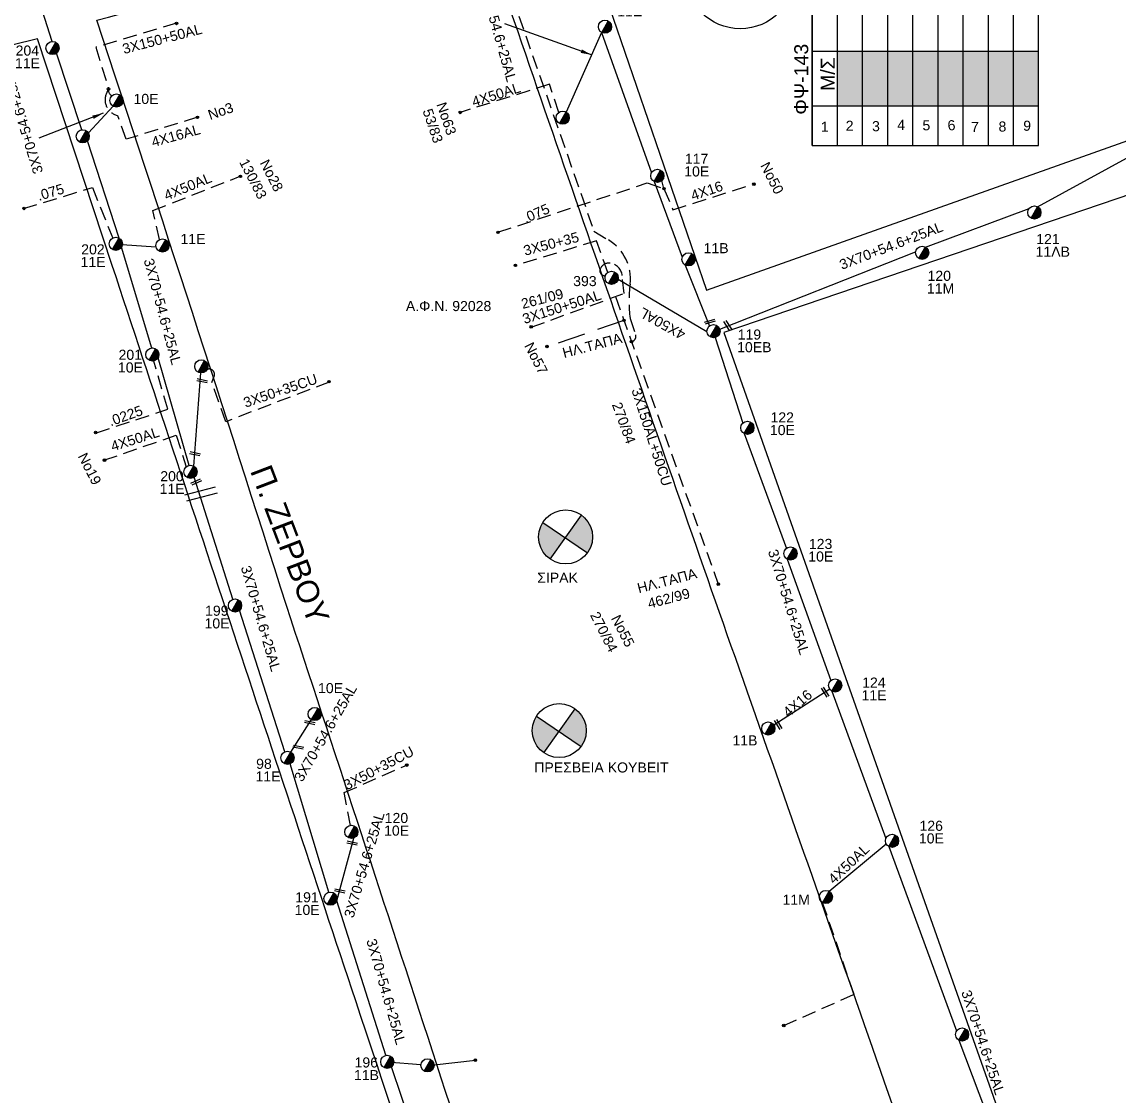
# Model space of a CAD drawing. Header units: millimetres. Extents: x 8791 to 11104, y 1833 to 2902.
# Drawn here: x 10285.9 to 10486.3, y 2111.8 to 2307.9 of the extents above; entities that cross this region are included whole.
import ezdxf
from ezdxf.enums import TextEntityAlignment as Align

# ---------------------------------------------------------------- set-up
doc = ezdxf.new("R2010")
doc.units = ezdxf.units.MM
doc.linetypes.add('DASHED', pattern=[19.05, 12.7, -6.35])
doc.linetypes.add('DASHEDX2', pattern=[38.1, 25.4, -12.7])
for name, color, linetype in [('Ασφαλειοκιβώτια Χ.Τ 9 αναχωρήσεων', 7, 'Continuous'), ('Γέφυρες Εναερίου Δικτύου', 7, 'Continuous'), ('Γυμνά εναέρια ΧΤ (3Φ)   3x50+35CU', 7, 'Continuous'), ('Γυμνά εναέρια ΧΤ (3Φ)   4x16AL', 7, 'Continuous'), ('Γυμνά εναέρια ΧΤ (3Φ)   4x50AL', 7, 'Continuous'), ('Εναέρια παροχή ΧΤ 4x16', 7, 'SYN_LINE'), ('Επιγραφές - Σχήματα', 7, 'Continuous'), ('Καλώδια ΧΤ   3x150+50AL', 7, 'DASHED'), ('Καλώδια ΧΤ   3x150AL+50CU', 7, 'DASHED'), ('Μηχανική τομή', 7, 'Continuous'), ('Στύλος ΦΜ', 7, 'Continuous'), ('Στύλος ΦΜ @ 1', 7, 'Continuous'), ('Συνδέσεις', 7, 'Continuous'), ('Συνεστραμμένα ΧΤ   3x70+54.6+25AL', 7, 'SYN_LINE'), ('Τομή', 7, 'Continuous'), ('Υπόβαθρο ΔΕΗ', 7, 'Continuous'), ('Υπόγεια Καλώδια Δικτύου ΧΤ   .075', 7, 'DASHED'), ('Υπόγεια καλώδια Παροχών ΧΤ   .0225', 7, 'DASHED')]:
    doc.layers.add(name, color=color, linetype=linetype)
doc.styles.add('ar', font='ARIAL.TTF')
doc.styles.get("Standard").update_dxf_attribs({"font": 'ARIAL.TTF'})
doc.linetypes.add('SYN_LINE', pattern='A,0.5,-0.0001,["/\\/\\/\\/",Standard,S=0.1,R=0,X=0,Y=-0.05],-0.25', length=0.7501)
doc.dimstyles.new('ISO-25', dxfattribs={"dimtxt": 2.5, "dimasz": 2.5, "dimexe": 1.25, "dimexo": 0.625, "dimtad": 1, "dimtxsty": 'Standard', "dimcen": 2.5, "dimadec": 0, "dimazin": 0, "dimtfac": 1, "dimtmove": 0, "dimatfit": 3, "dimfxl": 1, "dimarcsym": 0})

# ---------------------------------------------------------------- blocks, each defined once
blk = doc.blocks.new('ΥΠΑΡΧΩΝ ΤΣΙΜΕΝΤΕΝΙΟΣ ΣΤΥΛΟΣ')
at = {"layer": 'Στύλος ΦΜ'}
blk.add_hatch(color=256, dxfattribs=at).paths.add_polyline_path([(-1.29, -2.28, 0.574793), (2.62, 0, 0.268822), (1.3, 2.27)])
blk.add_line((-1.29, -2.28), (1.3, 2.27), dxfattribs=at)
blk.add_circle((0, 0), 2.62, dxfattribs=at)
at = {"layer": 'Στύλος ΦΜ', "flags": 4}
for tag, p in [('ΑΡΙΘΜΟΣ', (-4.68, 8.05)), ('ΤΥΠΟΣ', (-4.91, 3.03))]:
    blk.add_attdef(tag, p, '', height=4, dxfattribs=at)
blk = doc.blocks.new('ΤΟΜΗ')
at = {"layer": 'Τομή', "ltscale": 40}
for p, q in [((-5.68, 0), (5.68, 0)), ((5.68, -2.33), (-5.68, -2.33))]:
    blk.add_line(p, q, dxfattribs=at)
blk = doc.blocks.new('ΑΣΦΑΛΕΙΟΚΙΒΩΤΙΟ ΥΠΟΣΤΑΘΜΟΥ 9 ΑΝΑΧΩΡΗΣΕΩΝ')
at = {"layer": 'Ασφαλειοκιβώτια Χ.Τ 9 αναχωρήσεων', "ltscale": 40}
for p, q in [((-23.8, 40.36), (24.02, 40.36)), ((-9.72, 40.36), (-9.72, -40.64)), ((9.94, 40.36), (9.94, -40.64)), ((-23.8, 31.36), (24.02, 31.36)), ((-23.8, 22.36), (24.02, 22.36)), ((-23.8, 13.36), (24.02, 13.36)), ((-23.8, 4.36), (24.02, 4.36)), ((-23.8, -4.64), (24.02, -4.64)), ((-23.8, -13.64), (24.02, -13.64)), ((-23.8, -22.64), (24.02, -22.64)), ((-23.8, -31.64), (24.02, -31.64))]:
    blk.add_line(p, q, dxfattribs=at)
at = {"layer": 'Ασφαλειοκιβώτια Χ.Τ 9 αναχωρήσεων'}
blk.add_lwpolyline([(-23.8, -40.64), (24.02, -40.64), (24.02, 40.36), (-23.8, 40.36)], close=True, dxfattribs=at)
for s, rotation, p in [('1', 270, (-18.96, 37.31)), ('2', 270, (-18.6, 28.38)), ('3', 270, (-18.74, 18.97)), ('4', 270, (-18.26, 9.95)), ('5', 270, (-18.42, 0.93)), ('6', 274.9707, (-18.52, -8.21)), ('7', 270, (-19, -16.47)), ('8', 270, (-18.86, -26.29)), ('9', 266.863, (-18.5, -35))]:
    blk.add_text(s, height=3.6, rotation=rotation, dxfattribs=at).set_placement(p)
at = {"layer": 'Ασφαλειοκιβώτια Χ.Τ 9 αναχωρήσεων', "ltscale": 40}
for tag, height, p in [('ΟΝΟΜΑ', 5, (-0.16, 44.31)), ('ΚΕΙΜΕΝΟ 1', 2, (17.06, 35.59)), ('ΚΕΙΜΕΝΟ 2', 2, (17.06, 26.88)), ('ΚΕΙΜΕΝΟ 3', 2, (17.06, 17.69)), ('ΚΕΙΜΕΝΟ 4', 2, (17.06, 8.71)), ('ΚΕΙΜΕΝΟ 5', 2, (17.06, -0.13)), ('ΚΕΙΜΕΝΟ 6', 2, (17.06, -9.05)), ('ΚΕΙΜΕΝΟ 7', 2, (17.06, -18.13)), ('ΚΕΙΜΕΝΟ 8', 2, (17.06, -26.85)), ('ΚΕΙΜΕΝΟ 9', 2, (17.06, -35.99)), ('ΣΧ', 2, (-0.1, -42.64))]:
    blk.add_attdef(tag, text='', height=height, dxfattribs=at).set_placement(p, align=Align.MIDDLE_CENTER)
blk = doc.blocks.new('_ΣΥΝΔΕΣΗ')
at = {"layer": 'Συνδέσεις', "linetype": 'SYN_LINE', "ltscale": 40}
blk.add_hatch(color=256, dxfattribs=at).paths.add_polyline_path([(0.5, -0.01, 1), (-0.5, -0.01, 1)])
at = {"layer": 'Συνδέσεις'}
blk.add_circle((0, -0.01), 0.5, dxfattribs=at)
blk = doc.blocks.new('ΜΗΧΑΝΙΚΗ ΤΟΜΗ')
at = {"layer": 'Μηχανική τομή', "ltscale": 40}
for p, q in [((-1.89, 0.78), (1.89, 0.78)), ((1.89, 0), (-1.89, 0))]:
    blk.add_line(p, q, dxfattribs=at)

msp = doc.modelspace()

# ---------------------------------------------------------------- hatches: boundary and pattern name
at = {"layer": 'Ασφαλειοκιβώτια Χ.Τ 9 αναχωρήσεων', "ltscale": 20}
for color, points in [(1, [(10434.84, 2302.59), (10434.84, 2292.56), (10439.44, 2292.56), (10439.44, 2302.59)]), (151, [(10439.44, 2302.59), (10439.44, 2292.56), (10444.03, 2292.56), (10444.03, 2302.59)]), (6, [(10444.03, 2302.59), (10444.03, 2292.56), (10448.63, 2292.56), (10448.63, 2302.59)]), (27, [(10448.63, 2302.59), (10448.63, 2292.56), (10453.22, 2292.56), (10453.22, 2302.59)]), (85, [(10453.22, 2302.59), (10453.22, 2292.56), (10457.81, 2292.56), (10457.81, 2302.59)]), (173, [(10457.81, 2302.59), (10457.81, 2292.56), (10462.41, 2292.56), (10462.41, 2302.59)]), (5, [(10462.41, 2302.59), (10462.41, 2292.56), (10467, 2292.56), (10467, 2302.59)])]:
    msp.add_hatch(color=color, dxfattribs=at).paths.add_polyline_path(points)
at = {"layer": 'Επιγραφές - Σχήματα', "ltscale": 20}
h = msp.add_hatch(color=62, dxfattribs=at)
h.dxf.hatch_style = 1
h.paths.add_polyline_path([(10471.6, 2292.56), (10471.6, 2302.59), (10467, 2302.59), (10467, 2292.56)])
at = {"layer": 'Επιγραφές - Σχήματα'}
h = msp.add_hatch(color=1, dxfattribs=at)
h.paths.add_polyline_path([(10388.1, 2217.85), (10385.14, 2213.7), (10389.18, 2210.97, 0.158648), (10390.12, 2213.87, 0.239646)])
h.paths.add_polyline_path([(10385.14, 2213.7), (10381.02, 2216.48, 0.140748), (10380.27, 2213.87, 0.245453), (10382.38, 2209.82)])
h = msp.add_hatch(color=1, dxfattribs=at)
h.paths.add_polyline_path([(10386.93, 2182.49), (10383.97, 2178.34), (10388.01, 2175.61, 0.158648), (10388.96, 2178.51, 0.239646)])
h.paths.add_polyline_path([(10383.97, 2178.34), (10379.85, 2181.13, 0.140748), (10379.1, 2178.51, 0.245453), (10381.21, 2174.47)])

# ---------------------------------------------------------------- linework, layer by layer
at = {"layer": 'Γέφυρες Εναερίου Δικτύου', "color": 173, "linetype": 'DASHEDX2', "ltscale": 0.2}
msp.add_lwpolyline([(10395.85, 2253.37), (10381.79, 2248.59)], dxfattribs=at)
at = {"layer": 'Γέφυρες Εναερίου Δικτύου', "color": 151, "linetype": 'DASHED', "ltscale": 0.2}
msp.add_lwpolyline([(10425.03, 2124.66), (10437.89, 2130.35), (10432.14, 2147.09)], dxfattribs=at)
at = {"layer": 'Γυμνά εναέρια ΧΤ (3Φ)   3x50+35CU', "color": 173, "linetype": 'DASHED', "ltscale": 0.2}
msp.add_lwpolyline([(10392.92, 2262.17), (10390.84, 2267.92), (10376.03, 2263.42)], dxfattribs=at)
at = {"layer": 'Γυμνά εναέρια ΧΤ (3Φ)   3x50+35CU', "color": 1, "linetype": 'DASHED', "ltscale": 0.2}
msp.add_lwpolyline([(10342.02, 2242.15), (10323.15, 2234.91), (10320.59, 2242.04), (10321.02, 2243.22, 0.653418), (10319.71, 2244.46, 1.530414)], format="xyb", dxfattribs=at)
at = {"layer": 'Γυμνά εναέρια ΧΤ (3Φ)   3x50+35CU', "color": 5, "linetype": 'DASHED', "ltscale": 0.2}
msp.add_lwpolyline([(10345.92, 2161.2), (10344.72, 2167.19), (10356.2, 2172.22)], dxfattribs=at)
at = {"layer": 'Γυμνά εναέρια ΧΤ (3Φ)   4x16AL', "color": 1, "linetype": 'DASHED', "ltscale": 0.2}
msp.add_lwpolyline([(10317.97, 2290.49), (10304.92, 2286.48), (10303.44, 2290.79)], dxfattribs=at)
at = {"layer": 'Γυμνά εναέρια ΧΤ (3Φ)   4x50AL', "color": 151, "linetype": 'DASHED', "ltscale": 0.2}
msp.add_lwpolyline([(10383.93, 2291.37), (10382.27, 2296.53), (10365.95, 2291.39)], dxfattribs=at)
at = {"layer": 'Γυμνά εναέρια ΧΤ (3Φ)   4x50AL', "color": 1, "linetype": 'DASHED', "ltscale": 0.2}
for points in [[(10311.04, 2268.16), (10309.83, 2273.46), (10325.78, 2279.74)], [(10300.86, 2227.87), (10314.08, 2232.45), (10315.87, 2226.65)]]:
    msp.add_lwpolyline(points, dxfattribs=at)
at = {"layer": 'Γυμνά εναέρια ΧΤ (3Φ)   4x50AL', "color": 151, "linetype": 'SYN_LINE', "ltscale": 15}
msp.add_lwpolyline([(10394.77, 2260.91), (10411.02, 2251.38)], dxfattribs=at)
at = {"layer": 'Γυμνά εναέρια ΧΤ (3Φ)   4x50AL', "color": 151, "ltscale": 20}
msp.add_lwpolyline([(10433.33, 2149.18), (10443.75, 2157.81)], dxfattribs=at)
at = {"layer": 'Εναέρια παροχή ΧΤ 4x16', "color": 151, "linetype": 'DASHED', "ltscale": 0.2}
msp.add_lwpolyline([(10403.16, 2277.47), (10404.8, 2273.59), (10419.57, 2278.3)], dxfattribs=at)
at = {"layer": 'Εναέρια παροχή ΧΤ 4x16', "color": 151, "ltscale": 20}
msp.add_lwpolyline([(10423.22, 2179.56), (10433.43, 2186.11)], dxfattribs=at)
at = {"layer": 'Επιγραφές - Σχήματα', "color": 1}
for points in [[(10381.02, 2216.48), (10389.18, 2210.97)], [(10382.38, 2209.82), (10388.1, 2217.85)], [(10381.21, 2174.47), (10386.93, 2182.49)], [(10379.85, 2181.13), (10388.01, 2175.61)]]:
    msp.add_lwpolyline(points, dxfattribs=at)
at = {"layer": 'Επιγραφές - Σχήματα', "color": 202}
msp.add_circle((10417.1, 2316.71), 10.04, dxfattribs=at)
at = {"layer": 'Επιγραφές - Σχήματα', "color": 1}
for centre in [(10385.19, 2213.87), (10384.03, 2178.51)]:
    msp.add_circle(centre, 4.93, dxfattribs=at)
at = {"layer": 'Καλώδια ΧΤ   3x150+50AL', "color": 1, "ltscale": 0.2}
msp.add_lwpolyline([(10314.13, 2307.66), (10299.38, 2303.29), (10301.72, 2295.75), (10301.26, 2294.73, 0.457452), (10303.44, 2290.79, 0.111708)], format="xyb", dxfattribs=at)
at = {"layer": 'Καλώδια ΧΤ   3x150+50AL', "color": 173, "ltscale": 0.2}
msp.add_lwpolyline([(10378.93, 2252.18), (10395.88, 2258.33), (10395.53, 2261.58, 0.347116), (10393.31, 2263.86, 0.326212), (10391.54, 2262.89, 0.574903), (10392.46, 2261.56, 4.887089)], format="xyb", dxfattribs=at)
at = {"layer": 'Καλώδια ΧΤ   3x150+50AL', "color": 1, "ltscale": 0.2}
msp.add_arc((10302.84, 2295.47), 1.15, 166.2453, 244.2733, dxfattribs=at)
at = {"layer": 'Καλώδια ΧΤ   3x150AL+50CU', "color": 173, "ltscale": 0.2}
msp.add_lwpolyline([(10407.38, 2347.09, -0.729691), (10396.25, 2342.1), (10367.86, 2334.16), (10390.38, 2269.69), (10393.03, 2268.09, -0.294187), (10396.97, 2260.05, 0.058718), (10396.97, 2253.76), (10398, 2250.79)], format="xyb", dxfattribs=at)
msp.add_lwpolyline([(10394.28, 2257.75), (10413.08, 2205.24)], dxfattribs=at)
msp.add_arc((10397.02, 2250.52), 1.02, 281.6999, 15.4728, dxfattribs=at)
at = {"layer": 'Συνεστραμμένα ΧΤ   3x70+54.6+25AL', "color": 1, "ltscale": 15}
for points in [[(10291.43, 2304.34), (10287.83, 2315.66)], [(10296.81, 2288.22), (10292.21, 2302.18)]]:
    msp.add_lwpolyline(points, dxfattribs=at)
at = {"layer": 'Συνεστραμμένα ΧΤ   3x70+54.6+25AL', "color": 151, "ltscale": 20}
for points in [[(10391.78, 2305.98), (10385.27, 2291.46)], [(10391.78, 2305.98), (10400.87, 2280.33)], [(10412.51, 2250.26), (10417.54, 2234.65)], [(10417.81, 2232.76), (10425.53, 2211.77)], [(10425.69, 2209.79), (10433.65, 2187.67)], [(10433.84, 2185.71), (10443.69, 2158.8)], [(10444.22, 2157.33), (10456.62, 2123.7)], [(10457.02, 2121.97), (10464.32, 2102.65)]]:
    msp.add_lwpolyline(points, dxfattribs=at)
at = {"layer": 'Συνεστραμμένα ΧΤ   3x70+54.6+25AL', "color": 1, "ltscale": 8}
for points in [[(10298.03, 2287.66), (10302.57, 2292.52)], [(10304.23, 2267.24), (10310.38, 2266.85)]]:
    msp.add_lwpolyline(points, dxfattribs=at)
at = {"layer": 'Συνεστραμμένα ΧΤ   3x70+54.6+25AL', "color": 1, "ltscale": 20}
for points in [[(10303.63, 2268.42), (10297.88, 2286.21)], [(10309.61, 2248.36), (10304.08, 2266.8)], [(10316.41, 2226.93), (10310.77, 2246.58)], [(10317.28, 2226.81), (10318.58, 2243.82)]]:
    msp.add_lwpolyline(points, dxfattribs=at)
at = {"layer": 'Συνεστραμμένα ΧΤ   3x70+54.6+25AL', "color": 30, "ltscale": 20}
for points in [[(10471.41, 2274.16), (10493.56, 2286.23)], [(10450.92, 2266.81), (10469.88, 2273.87)], [(10413.37, 2251.78), (10449.13, 2265.9)]]:
    msp.add_lwpolyline(points, dxfattribs=at)
at = {"layer": 'Συνεστραμμένα ΧΤ   3x70+54.6+25AL', "color": 151, "ltscale": 15}
for points in [[(10401.36, 2278.76), (10406.49, 2264.94)], [(10407.03, 2263.51), (10411.49, 2252.38)]]:
    msp.add_lwpolyline(points, dxfattribs=at)
at = {"layer": 'Συνεστραμμένα ΧΤ   3x70+54.6+25AL', "color": 5, "ltscale": 20}
for points in [[(10324.43, 2202.49), (10317.34, 2224.76)], [(10333.92, 2174.65), (10325.66, 2200.5)], [(10341.93, 2148.98), (10334.91, 2172.46)], [(10352.39, 2119.22), (10343.39, 2147.41)], [(10360.96, 2094.69), (10353.39, 2117.11)]]:
    msp.add_lwpolyline(points, dxfattribs=at)
at = {"layer": 'Συνεστραμμένα ΧΤ   3x70+54.6+25AL', "color": 5, "ltscale": 10}
msp.add_lwpolyline([(10334.99, 2174.59), (10339.38, 2181.53)], dxfattribs=at)
at = {"layer": 'Συνεστραμμένα ΧΤ   3x70+54.6+25AL', "color": 5, "ltscale": 15}
msp.add_lwpolyline([(10343.39, 2147.41), (10346.53, 2158.9)], dxfattribs=at)
at = {"layer": 'Συνεστραμμένα ΧΤ   3x70+54.6+25AL', "color": 5, "ltscale": 8}
for points in [[(10361.16, 2117.47), (10368.71, 2118.33)], [(10352.62, 2118.04), (10358.77, 2117.54)]]:
    msp.add_lwpolyline(points, dxfattribs=at)
at = {"layer": 'Υπόβαθρο ΔΕΗ'}
msp.add_lwpolyline([(10410.95, 2258.91), (10539.99, 2304.78, 0.551971), (10541.31, 2309.58), (10464.58, 2351.17), (10388.11, 2331.93, 0.356539), (10387.51, 2327.25)], format="xyb", close=True, dxfattribs=at)
for points in [[(10299.55, 2308.2, -0.007855), (10369.42, 2326.53, 0.001337), (10414.66, 2196.08, -0.000619), (10461.75, 2062.02, 0.014697), (10390.46, 2040.42, -0.036198), (10385.66, 2043.47, 0.001831), (10334.19, 2201.38, 0.002955), (10299.55, 2308.2, -0.869553)], [(10288.72, 2304.81), (10244.51, 2293.9, -0.233538), (10221.57, 2250.32), (10249.09, 2167.29, -0.001469), (10300.53, 2012.52, 0.024015), (10376.55, 2036.66, 0.00669), (10346.85, 2129.18, -0.000418), (10302.39, 2263.44, 0.059812)], [(10517.07, 2180.65, -0.347714), (10503.87, 2207.08, -0.289098), (10519.31, 2232.17, -0.138948), (10544.31, 2233.05), (10547.86, 2236.43), (10582.08, 2217.68, -0.113892), (10644.92, 2244.77, 0.014977), (10644.34, 2254.35), (10558.45, 2300.17), (10491.81, 2277.61), (10414.11, 2251.21)], [(10414.11, 2251.21), (10465.53, 2105.37), (10474.15, 2081.04), (10495.8, 2073.19), (10586.15, 2102.85), (10634.16, 2117.67, -0.388703), (10661.4, 2158.84), (10650.84, 2234.54, 0.107065), (10591.91, 2212.83, -0.239789), (10617.39, 2176.57, -0.309908), (10597.54, 2145.94, -0.164304), (10570.07, 2145.37, 0.250186)]]:
    msp.add_lwpolyline(points, format="xyb", dxfattribs=at)
msp.add_lwpolyline([(10302.39, 2263.44), (10288.72, 2304.81)], dxfattribs=at)
at = {"layer": 'Υπόγεια Καλώδια Δικτύου ΧΤ   .075', "color": 151, "ltscale": 0.2}
msp.add_lwpolyline([(10372.83, 2269.5), (10400.12, 2278.5), (10403.16, 2277.47), (10402.77, 2278.93)], dxfattribs=at)
at = {"layer": 'Υπόγεια Καλώδια Δικτύου ΧΤ   .075', "color": 1, "ltscale": 0.2}
msp.add_lwpolyline([(10286.2, 2273.82), (10298.76, 2277.68), (10302.48, 2268.45)], dxfattribs=at)
at = {"layer": 'Υπόγεια καλώδια Παροχών ΧΤ   .0225', "color": 1, "ltscale": 0.2}
msp.add_lwpolyline([(10299.49, 2232.88), (10312.54, 2237.2), (10309.98, 2245.99)], dxfattribs=at)

# ---------------------------------------------------------------- block references
at = {"layer": 'Ασφαλειοκιβώτια Χ.Τ 9 αναχωρήσεων', "xscale": 0.5104822389464277, "yscale": 0.5104822389464277, "zscale": 0.5104822389464277, "rotation": 90}
msp.add_blockref('ΑΣΦΑΛΕΙΟΚΙΒΩΤΙΟ ΥΠΟΣΤΑΘΜΟΥ 9 ΑΝΑΧΩΡΗΣΕΩΝ', (10450.85, 2297.52), dxfattribs=at).add_auto_attribs({'ΟΝΟΜΑ': 'ΦΨ-143'})
at = {"layer": 'Μηχανική τομή'}
for p, xscale, yscale, zscale, rotation in [((10411.62, 2253), 0.5104822389459891, 0.5104822389459891, 0.5104822389459891, 17.06631977406026), ((10414.63, 2252.39), 0.5104822389458565, 0.5104822389458565, 0.5104822389458565, 302.0004148180495), ((10318.78, 2242.19), 0.510482238945989, 0.510482238945989, 0.510482238945989, 348.1083737771013), ((10317.46, 2228.86), 0.510482238945989, 0.510482238945989, 0.510482238945989, 348.1083737771013), ((10317.8, 2223.72), 0.5104822389459809, 0.5104822389459809, 0.5104822389459809, 23.94211243953546), ((10432.44, 2185.42), 0.5104822389458565, 0.5104822389458565, 0.5104822389458565, 302.0004148180495), ((10338.43, 2179.77), 0.510482238945989, 0.510482238945989, 0.510482238945989, 348.1083737771013), ((10423.87, 2179.51), 0.5104822389458565, 0.5104822389458565, 0.5104822389458565, 302.0004148180495), ((10336.33, 2175.29), 0.510482238945989, 0.510482238945989, 0.510482238945989, 348.1083737771013), ((10346.17, 2157.77), 0.510482238945989, 0.510482238945989, 0.510482238945989, 348.1083737771013), ((10343.9, 2149.04), 0.510482238945989, 0.510482238945989, 0.510482238945989, 348.1083737771013)]:
    msp.add_blockref('ΜΗΧΑΝΙΚΗ ΤΟΜΗ', p, dxfattribs=dict(at, xscale=xscale, yscale=yscale, zscale=zscale, rotation=rotation))
at = {"layer": 'Στύλος ΦΜ @ 1', "ltscale": 40}
ref = msp.add_blockref('ΥΠΑΡΧΩΝ ΤΣΙΜΕΝΤΕΝΙΟΣ ΣΤΥΛΟΣ', (10392.38, 2307.03), dxfattribs=dict(at, xscale=0.4594340150515993, yscale=0.4594340150515993, zscale=0.4594340150515993))
ref.add_attrib('ΤΥΠΟΣ', '11E', (10394.61, 2308.94), dxfattribs={"layer": 'Στύλος ΦΜ', "height": 1.838, "flags": 4})
ref = msp.add_blockref('ΥΠΑΡΧΩΝ ΤΣΙΜΕΝΤΕΝΙΟΣ ΣΤΥΛΟΣ', (10291.49, 2303.14), dxfattribs=dict(at, xscale=0.4594340150515993, yscale=0.4594340150515993, zscale=0.4594340150515993))
ref.add_attrib('ΤΥΠΟΣ', '11E', (10284.63, 2299.45), dxfattribs={"layer": 'Στύλος ΦΜ', "height": 1.838, "flags": 4})
ref.add_attrib('ΑΡΙΘΜΟΣ', '204', (10284.74, 2301.76), dxfattribs={"layer": 'Στύλος ΦΜ', "height": 1.838, "flags": 4})
ref = msp.add_blockref('ΥΠΑΡΧΩΝ ΤΣΙΜΕΝΤΕΝΙΟΣ ΣΤΥΛΟΣ', (10303.16, 2293.56), dxfattribs=dict(at, xscale=0.4594340150515993, yscale=0.4594340150515993, zscale=0.4594340150515993))
ref.add_attrib('ΤΥΠΟΣ', '10E', (10306.27, 2292.93), dxfattribs={"layer": 'Στύλος ΦΜ', "height": 1.838, "flags": 4})
at = {"layer": 'Στύλος ΦΜ @ 1', "ltscale": 40, "xscale": 0.4594340150515993, "yscale": 0.4594340150515993, "zscale": 0.4594340150515993}
for p in [(10384.67, 2290.42), (10297, 2287.03), (10318.65, 2245.02), (10457.61, 2123.01), (10359.96, 2117.39)]:
    msp.add_blockref('ΥΠΑΡΧΩΝ ΤΣΙΜΕΝΤΕΝΙΟΣ ΣΤΥΛΟΣ', p, dxfattribs=at)
at = {"layer": 'Στύλος ΦΜ @ 1', "ltscale": 40}
ref = msp.add_blockref('ΥΠΑΡΧΩΝ ΤΣΙΜΕΝΤΕΝΙΟΣ ΣΤΥΛΟΣ', (10401.95, 2279.81), dxfattribs=dict(at, xscale=0.4594340150515993, yscale=0.4594340150515993, zscale=0.4594340150515993))
ref.add_attrib('ΤΥΠΟΣ', '10E', (10406.86, 2279.69), dxfattribs={"layer": 'Στύλος ΦΜ', "height": 1.838, "flags": 4})
ref.add_attrib('ΑΡΙΘΜΟΣ', '117', (10406.97, 2282), dxfattribs={"layer": 'Στύλος ΦΜ', "height": 1.838, "flags": 4})
ref = msp.add_blockref('ΥΠΑΡΧΩΝ ΤΣΙΜΕΝΤΕΝΙΟΣ ΣΤΥΛΟΣ', (10470.81, 2273.11), dxfattribs=dict(at, xscale=0.4594340150515993, yscale=0.4594340150515993, zscale=0.4594340150515993))
ref.add_attrib('ΤΥΠΟΣ', '11ΛB', (10471.04, 2265.03), dxfattribs={"layer": 'Στύλος ΦΜ', "height": 1.838, "flags": 4})
ref.add_attrib('ΑΡΙΘΜΟΣ', '121', (10471.15, 2267.34), dxfattribs={"layer": 'Στύλος ΦΜ', "height": 1.838, "flags": 4})
ref = msp.add_blockref('ΥΠΑΡΧΩΝ ΤΣΙΜΕΝΤΕΝΙΟΣ ΣΤΥΛΟΣ', (10303.03, 2267.38), dxfattribs=dict(at, xscale=0.4594340150515993, yscale=0.4594340150515993, zscale=0.4594340150515993))
ref.add_attrib('ΤΥΠΟΣ', '11E', (10296.61, 2263.15), dxfattribs={"layer": 'Στύλος ΦΜ', "height": 1.838, "flags": 4})
ref.add_attrib('ΑΡΙΘΜΟΣ', '202', (10296.72, 2265.46), dxfattribs={"layer": 'Στύλος ΦΜ', "height": 1.838, "flags": 4})
ref = msp.add_blockref('ΥΠΑΡΧΩΝ ΤΣΙΜΕΝΤΕΝΙΟΣ ΣΤΥΛΟΣ', (10311.56, 2267.08), dxfattribs=dict(at, xscale=0.4594340150515993, yscale=0.4594340150515993, zscale=0.4594340150515993))
ref.add_attrib('ΤΥΠΟΣ', '11E', (10314.85, 2267.36), dxfattribs={"layer": 'Στύλος ΦΜ', "height": 1.838, "flags": 4})
ref = msp.add_blockref('ΥΠΑΡΧΩΝ ΤΣΙΜΕΝΤΕΝΙΟΣ ΣΤΥΛΟΣ', (10407.63, 2264.55), dxfattribs=dict(at, xscale=0.4594340150515993, yscale=0.4594340150515993, zscale=0.4594340150515993))
ref.add_attrib('ΤΥΠΟΣ', '11B', (10410.4, 2265.68), dxfattribs={"layer": 'Στύλος ΦΜ', "height": 1.838, "flags": 4})
ref = msp.add_blockref('ΥΠΑΡΧΩΝ ΤΣΙΜΕΝΤΕΝΙΟΣ ΣΤΥΛΟΣ', (10450.32, 2265.76), dxfattribs=dict(at, xscale=0.4594340150515993, yscale=0.4594340150515993, zscale=0.4594340150515993))
ref.add_attrib('ΤΥΠΟΣ', '11M', (10451.19, 2258.32), dxfattribs={"layer": 'Στύλος ΦΜ', "height": 1.838, "flags": 4})
ref.add_attrib('ΑΡΙΘΜΟΣ', '120', (10451.3, 2260.63), dxfattribs={"layer": 'Στύλος ΦΜ', "height": 1.838, "flags": 4})
ref = msp.add_blockref('ΥΠΑΡΧΩΝ ΤΣΙΜΕΝΤΕΝΙΟΣ ΣΤΥΛΟΣ', (10393.6, 2261.17), dxfattribs=dict(at, xscale=0.4594340150515993, yscale=0.4594340150515993, zscale=0.4594340150515993))
ref.add_attrib('ΤΥΠΟΣ', '393', (10386.58, 2259.67), dxfattribs={"layer": 'Στύλος ΦΜ', "height": 1.838, "flags": 4})
ref = msp.add_blockref('ΥΠΑΡΧΩΝ ΤΣΙΜΕΝΤΕΝΙΟΣ ΣΤΥΛΟΣ', (10412.22, 2251.43), dxfattribs=dict(at, xscale=0.4594340150515993, yscale=0.4594340150515993, zscale=0.4594340150515993))
ref.add_attrib('ΤΥΠΟΣ', '10EB', (10416.52, 2247.6), dxfattribs={"layer": 'Στύλος ΦΜ', "height": 1.838, "flags": 4})
ref.add_attrib('ΑΡΙΘΜΟΣ', '119', (10416.63, 2249.91), dxfattribs={"layer": 'Στύλος ΦΜ', "height": 1.838, "flags": 4})
ref = msp.add_blockref('ΥΠΑΡΧΩΝ ΤΣΙΜΕΝΤΕΝΙΟΣ ΣΤΥΛΟΣ', (10309.72, 2247.17), dxfattribs=dict(at, xscale=0.4594340150515993, yscale=0.4594340150515993, zscale=0.4594340150515993))
ref.add_attrib('ΤΥΠΟΣ', '10E', (10303.43, 2243.9), dxfattribs={"layer": 'Στύλος ΦΜ', "height": 1.838, "flags": 4})
ref.add_attrib('ΑΡΙΘΜΟΣ', '201', (10303.54, 2246.21), dxfattribs={"layer": 'Στύλος ΦΜ', "height": 1.838, "flags": 4})
ref = msp.add_blockref('ΥΠΑΡΧΩΝ ΤΣΙΜΕΝΤΕΝΙΟΣ ΣΤΥΛΟΣ', (10418.4, 2233.8), dxfattribs=dict(at, xscale=0.4594340150515993, yscale=0.4594340150515993, zscale=0.4594340150515993))
ref.add_attrib('ΤΥΠΟΣ', '10E', (10422.51, 2232.47), dxfattribs={"layer": 'Στύλος ΦΜ', "height": 1.838, "flags": 4})
ref.add_attrib('ΑΡΙΘΜΟΣ', '122', (10422.62, 2234.78), dxfattribs={"layer": 'Στύλος ΦΜ', "height": 1.838, "flags": 4})
ref = msp.add_blockref('ΥΠΑΡΧΩΝ ΤΣΙΜΕΝΤΕΝΙΟΣ ΣΤΥΛΟΣ', (10316.68, 2225.76), dxfattribs=dict(at, xscale=0.4594340150515993, yscale=0.4594340150515993, zscale=0.4594340150515993))
ref.add_attrib('ΤΥΠΟΣ', '11E', (10311.05, 2221.73), dxfattribs={"layer": 'Στύλος ΦΜ', "height": 1.838, "flags": 4})
ref.add_attrib('ΑΡΙΘΜΟΣ', '200', (10311.16, 2224.04), dxfattribs={"layer": 'Στύλος ΦΜ', "height": 1.838, "flags": 4})
ref = msp.add_blockref('ΥΠΑΡΧΩΝ ΤΣΙΜΕΝΤΕΝΙΟΣ ΣΤΥΛΟΣ', (10426.28, 2210.84), dxfattribs=dict(at, xscale=0.4594340150515993, yscale=0.4594340150515993, zscale=0.4594340150515993))
ref.add_attrib('ΤΥΠΟΣ', '10E', (10429.52, 2209.38), dxfattribs={"layer": 'Στύλος ΦΜ', "height": 1.838, "flags": 4})
ref.add_attrib('ΑΡΙΘΜΟΣ', '123', (10429.63, 2211.68), dxfattribs={"layer": 'Στύλος ΦΜ', "height": 1.838, "flags": 4})
ref = msp.add_blockref('ΥΠΑΡΧΩΝ ΤΣΙΜΕΝΤΕΝΙΟΣ ΣΤΥΛΟΣ', (10324.82, 2201.36), dxfattribs=dict(at, xscale=0.4594340150515993, yscale=0.4594340150515993, zscale=0.4594340150515993))
ref.add_attrib('ΤΥΠΟΣ', '10E', (10319.24, 2197.17), dxfattribs={"layer": 'Στύλος ΦΜ', "height": 1.838, "flags": 4})
ref.add_attrib('ΑΡΙΘΜΟΣ', '199', (10319.34, 2199.48), dxfattribs={"layer": 'Στύλος ΦΜ', "height": 1.838, "flags": 4})
ref = msp.add_blockref('ΥΠΑΡΧΩΝ ΤΣΙΜΕΝΤΕΝΙΟΣ ΣΤΥΛΟΣ', (10339.37, 2181.53), dxfattribs=dict(at, xscale=0.4594340150515993, yscale=0.4594340150515993, zscale=0.4594340150515993))
ref.add_attrib('ΤΥΠΟΣ', '10E', (10339.98, 2185.35), dxfattribs={"layer": 'Στύλος ΦΜ', "height": 1.838, "flags": 4})
ref = msp.add_blockref('ΥΠΑΡΧΩΝ ΤΣΙΜΕΝΤΕΝΙΟΣ ΣΤΥΛΟΣ', (10434.44, 2186.76), dxfattribs=dict(at, xscale=0.4594340150515993, yscale=0.4594340150515993, zscale=0.4594340150515993))
ref.add_attrib('ΤΥΠΟΣ', '11E', (10439.25, 2184.05), dxfattribs={"layer": 'Στύλος ΦΜ', "height": 1.838, "flags": 4})
ref.add_attrib('ΑΡΙΘΜΟΣ', '124', (10439.36, 2186.36), dxfattribs={"layer": 'Στύλος ΦΜ', "height": 1.838, "flags": 4})
ref = msp.add_blockref('ΥΠΑΡΧΩΝ ΤΣΙΜΕΝΤΕΝΙΟΣ ΣΤΥΛΟΣ', (10422.22, 2178.89), dxfattribs=dict(at, xscale=0.4594340150515993, yscale=0.4594340150515993, zscale=0.4594340150515993))
ref.add_attrib('ΤΥΠΟΣ', '11B', (10415.67, 2175.8), dxfattribs={"layer": 'Στύλος ΦΜ', "height": 1.838, "flags": 4})
ref = msp.add_blockref('ΥΠΑΡΧΩΝ ΤΣΙΜΕΝΤΕΝΙΟΣ ΣΤΥΛΟΣ', (10334.39, 2173.54), dxfattribs=dict(at, xscale=0.4594340150515993, yscale=0.4594340150515993, zscale=0.4594340150515993))
ref.add_attrib('ΤΥΠΟΣ', '11E', (10328.56, 2169.22), dxfattribs={"layer": 'Στύλος ΦΜ', "height": 1.838, "flags": 4})
ref.add_attrib('ΑΡΙΘΜΟΣ', '98', (10328.67, 2171.53), dxfattribs={"layer": 'Στύλος ΦΜ', "height": 1.838, "flags": 4})
ref = msp.add_blockref('ΥΠΑΡΧΩΝ ΤΣΙΜΕΝΤΕΝΙΟΣ ΣΤΥΛΟΣ', (10346.06, 2160.01), dxfattribs=dict(at, xscale=0.4594340150515993, yscale=0.4594340150515993, zscale=0.4594340150515993))
ref.add_attrib('ΤΥΠΟΣ', '10E', (10352.04, 2159.33), dxfattribs={"layer": 'Στύλος ΦΜ', "height": 1.838, "flags": 4})
ref.add_attrib('ΑΡΙΘΜΟΣ', '120', (10352.15, 2161.64), dxfattribs={"layer": 'Στύλος ΦΜ', "height": 1.838, "flags": 4})
ref = msp.add_blockref('ΥΠΑΡΧΩΝ ΤΣΙΜΕΝΤΕΝΙΟΣ ΣΤΥΛΟΣ', (10444.82, 2158.38), dxfattribs=dict(at, xscale=0.4594340150515993, yscale=0.4594340150515993, zscale=0.4594340150515993))
ref.add_attrib('ΤΥΠΟΣ', '10E', (10449.72, 2157.91), dxfattribs={"layer": 'Στύλος ΦΜ', "height": 1.838, "flags": 4})
ref.add_attrib('ΑΡΙΘΜΟΣ', '126', (10449.83, 2160.21), dxfattribs={"layer": 'Στύλος ΦΜ', "height": 1.838, "flags": 4})
ref = msp.add_blockref('ΥΠΑΡΧΩΝ ΤΣΙΜΕΝΤΕΝΙΟΣ ΣΤΥΛΟΣ', (10342.26, 2147.83), dxfattribs=dict(at, xscale=0.4594340150515993, yscale=0.4594340150515993, zscale=0.4594340150515993))
ref.add_attrib('ΤΥΠΟΣ', '10E', (10335.71, 2144.85), dxfattribs={"layer": 'Στύλος ΦΜ', "height": 1.838, "flags": 4})
ref.add_attrib('ΑΡΙΘΜΟΣ', '191', (10335.82, 2147.16), dxfattribs={"layer": 'Στύλος ΦΜ', "height": 1.838, "flags": 4})
ref = msp.add_blockref('ΥΠΑΡΧΩΝ ΤΣΙΜΕΝΤΕΝΙΟΣ ΣΤΥΛΟΣ', (10432.73, 2148.14), dxfattribs=dict(at, xscale=0.4594340150515993, yscale=0.4594340150515993, zscale=0.4594340150515993))
ref.add_attrib('ΤΥΠΟΣ', '11M', (10424.81, 2146.71), dxfattribs={"layer": 'Στύλος ΦΜ', "height": 1.838, "flags": 4})
ref = msp.add_blockref('ΥΠΑΡΧΩΝ ΤΣΙΜΕΝΤΕΝΙΟΣ ΣΤΥΛΟΣ', (10352.62, 2118.04), dxfattribs=dict(at, xscale=0.4594340150515993, yscale=0.4594340150515993, zscale=0.4594340150515993))
ref.add_attrib('ΤΥΠΟΣ', '11B', (10346.54, 2114.69), dxfattribs={"layer": 'Στύλος ΦΜ', "height": 1.838, "flags": 4})
ref.add_attrib('ΑΡΙΘΜΟΣ', '196', (10346.65, 2117), dxfattribs={"layer": 'Στύλος ΦΜ', "height": 1.838, "flags": 4})
at = {"layer": 'Συνδέσεις', "xscale": 0.4594340150518314, "yscale": 0.4594340150518314, "zscale": 0.4594340150518314}
for p in [(10314.14, 2307.64), (10301.71, 2295.68), (10317.95, 2290.48), (10365.95, 2291.39), (10325.8, 2279.72), (10419.59, 2278.28), (10403.17, 2277.47), (10286.28, 2273.86), (10372.84, 2269.48), (10376.03, 2263.47), (10378.92, 2252.23), (10395.85, 2253.42), (10381.79, 2248.64), (10397.23, 2249.53), (10341.97, 2242.22), (10299.35, 2232.95), (10300.98, 2227.89), (10413.08, 2205.25), (10356.2, 2172.22), (10425.04, 2124.66), (10368.71, 2118.34)]:
    msp.add_blockref('_ΣΥΝΔΕΣΗ', p, dxfattribs=at)
at = {"layer": 'Τομή', "xscale": 0.5104822389467519, "yscale": 0.5104822389467519, "zscale": 0.5104822389467519, "rotation": 194.8380373348675}
msp.add_blockref('ΤΟΜΗ', (10318.75, 2221.15), dxfattribs=at)

# ---------------------------------------------------------------- texts
at = {"layer": 'Γυμνά εναέρια ΧΤ (3Φ)   3x50+35CU', "ltscale": 20}
for rotation, p in [(18.7182, (10333.09, 2240.58)), (27.7077, (10351.05, 2171.67))]:
    msp.add_text('3X50+35CU', height=1.838, rotation=rotation, dxfattribs=at).set_placement(p, align=Align.MIDDLE)
at = {"layer": 'Γυμνά εναέρια ΧΤ (3Φ)   4x16AL', "ltscale": 20}
msp.add_text('4X16AL', height=1.838, rotation=15.4484, dxfattribs=at).set_placement((10314.01, 2287.15), align=Align.MIDDLE)
at = {"layer": 'Γυμνά εναέρια ΧΤ (3Φ)   4x50AL', "ltscale": 20}
for rotation, p in [(17.5507, (10372.5, 2294.63)), (22.2745, (10316.18, 2277.86)), (150.7743, (10402.85, 2252.82)), (17.6358, (10306.55, 2231.74)), (43.3228, (10436.9, 2154.18))]:
    msp.add_text('4X50AL', height=1.838, rotation=rotation, dxfattribs=at).set_placement(p, align=Align.MIDDLE)
at = {"layer": 'Εναέρια παροχή ΧΤ 4x16', "ltscale": 20}
for rotation, p in [(18.8538, (10410.98, 2277.09)), (40.8024, (10427.55, 2183.49))]:
    msp.add_text('4X16', height=1.838, rotation=rotation, dxfattribs=at).set_placement(p, align=Align.MIDDLE)
at = {"layer": 'Επιγραφές - Σχήματα', "ltscale": 20, "attachment_point": 1, "style": 'ar'}
for s, insert, char_height, width, rotation in [('Μ/Σ', (10431.8, 2295.31), 2.552, 5.8578, 90), ('Νο3', (10319.66, 2291.72), 1.838, 7.5996, 19.1016), ('Νο63', (10363.32, 2293.45), 1.838, 7.5996, 288.7331), ('53/83', (10360.79, 2292.27), 1.838, 7.5996, 288.7331), ('130/83', (10327.16, 2283.17), 1.838, 7.5996, 297.0298), ('Νο28', (10330.92, 2283.02), 1.838, 7.5996, 297.0298), ('Νο50', (10422.33, 2282.55), 1.838, 7.5996, 297.0298), ('3Χ50+35', (10377.32, 2266.99), 1.838, 16.5887, 14.5719), ('261/09', (10376.89, 2257.27), 1.838, 7.5996, 14.6726), ('ΗΛ.ΤΑΠΑ', (10384.44, 2248.31), 1.838, 7.5996, 14.6726), ('Νο57', (10379.23, 2249.64), 1.838, 7.5996, 297.0298), ('270/84', (10395.35, 2238.69), 1.838, 7.5996, 290.157), ('Νο19', (10297.7, 2229.46), 1.838, 7.5996, 297.0298), ('Π. ΖΕΡΒΟΥ', (10331.33, 2227.43), 4.084, 55.93, 290.8679), ('ΗΛ.ΤΑΠΑ', (10398.1, 2205.35), 1.838, 7.5996, 14.6726), ('462/99', (10400, 2202.55), 1.838, 7.5996, 14.6726), ('270/84', (10391.24, 2200.46), 1.838, 7.5996, 297.0298), ('Νο55', (10395.08, 2199.87), 1.838, 7.5996, 297.0298)]:
    msp.add_mtext(s, dxfattribs=dict(at, insert=insert, char_height=char_height, width=width, rotation=rotation))
at = {"layer": 'Επιγραφές - Σχήματα', "color": 1, "ltscale": 20, "attachment_point": 1, "style": 'ar'}
for s, insert, char_height, width in [('Α.Φ.Ν. 92028', (10356.02, 2256.95), 1.8377, 22.7916), ('ΣΙΡΑΚ', (10380.01, 2207.34), 1.838, 24.0966), ('ΠΡΕΣΒΕΙΑ ΚΟΥΒΕΙΤ', (10379.46, 2172.7), 1.8377, 24.0966)]:
    msp.add_mtext(s, dxfattribs=dict(at, insert=insert, char_height=char_height, width=width))
at = {"layer": 'Καλώδια ΧΤ   3x150+50AL', "ltscale": 0.2}
for rotation, p in [(14.6297, (10311.51, 2304.81)), (17.7302, (10384.5, 2255.88))]:
    msp.add_text('3X150+50AL', height=1.838, rotation=rotation, dxfattribs=at).set_placement(p, align=Align.MIDDLE)
at = {"layer": 'Καλώδια ΧΤ   3x150AL+50CU', "ltscale": 0.2}
msp.add_text('3X150AL+50CU', height=1.8377, rotation=287.8334, dxfattribs=at).set_placement((10400.92, 2232.11), align=Align.MIDDLE)
at = {"layer": 'Συνεστραμμένα ΧΤ   3x70+54.6+25AL', "ltscale": 20}
for rotation, p in [(285.7216, (10372.68, 2306.64)), (106.9894, (10285.99, 2289.79)), (20.9519, (10444.66, 2267.06)), (284.9683, (10311.59, 2255.01)), (287.1421, (10425.95, 2201.98)), (286.3022, (10329.53, 2198.99)), (59.6773, (10341.34, 2178.09)), (73.3711, (10348.42, 2154.01)), (285.9586, (10352.41, 2130.84)), (288.3481, (10461.45, 2121.57))]:
    msp.add_text('3X70+54.6+25AL', height=1.8377, rotation=rotation, dxfattribs=at).set_placement(p, align=Align.MIDDLE)
at = {"layer": 'Υπόγεια Καλώδια Δικτύου ΧΤ   .075', "ltscale": 0.2}
for rotation, p in [(16.6126, (10291.12, 2276.82)), (23.505, (10379.82, 2272.96))]:
    msp.add_text('.075', height=1.838, rotation=rotation, dxfattribs=at).set_placement(p, align=Align.MIDDLE)
at = {"layer": 'Υπόγεια καλώδια Παροχών ΧΤ   .0225', "ltscale": 0.2}
msp.add_text('.0225', height=1.838, rotation=19.6381, dxfattribs=at).set_placement((10304.82, 2236), align=Align.MIDDLE)

# ---------------------------------------------------------------- leaders
at = {"layer": 'Επιγραφές - Σχήματα', "ltscale": 40}
for points in [[(10389.95, 2301.89), (10374.1, 2307.58)], [(10300.73, 2291.22), (10288.96, 2286.69)]]:
    msp.add_leader(points, dimstyle='ISO-25', override={"dimasz": 2, "dimtad": 0}, dxfattribs=at)

doc.saveas('drawing.dxf')
